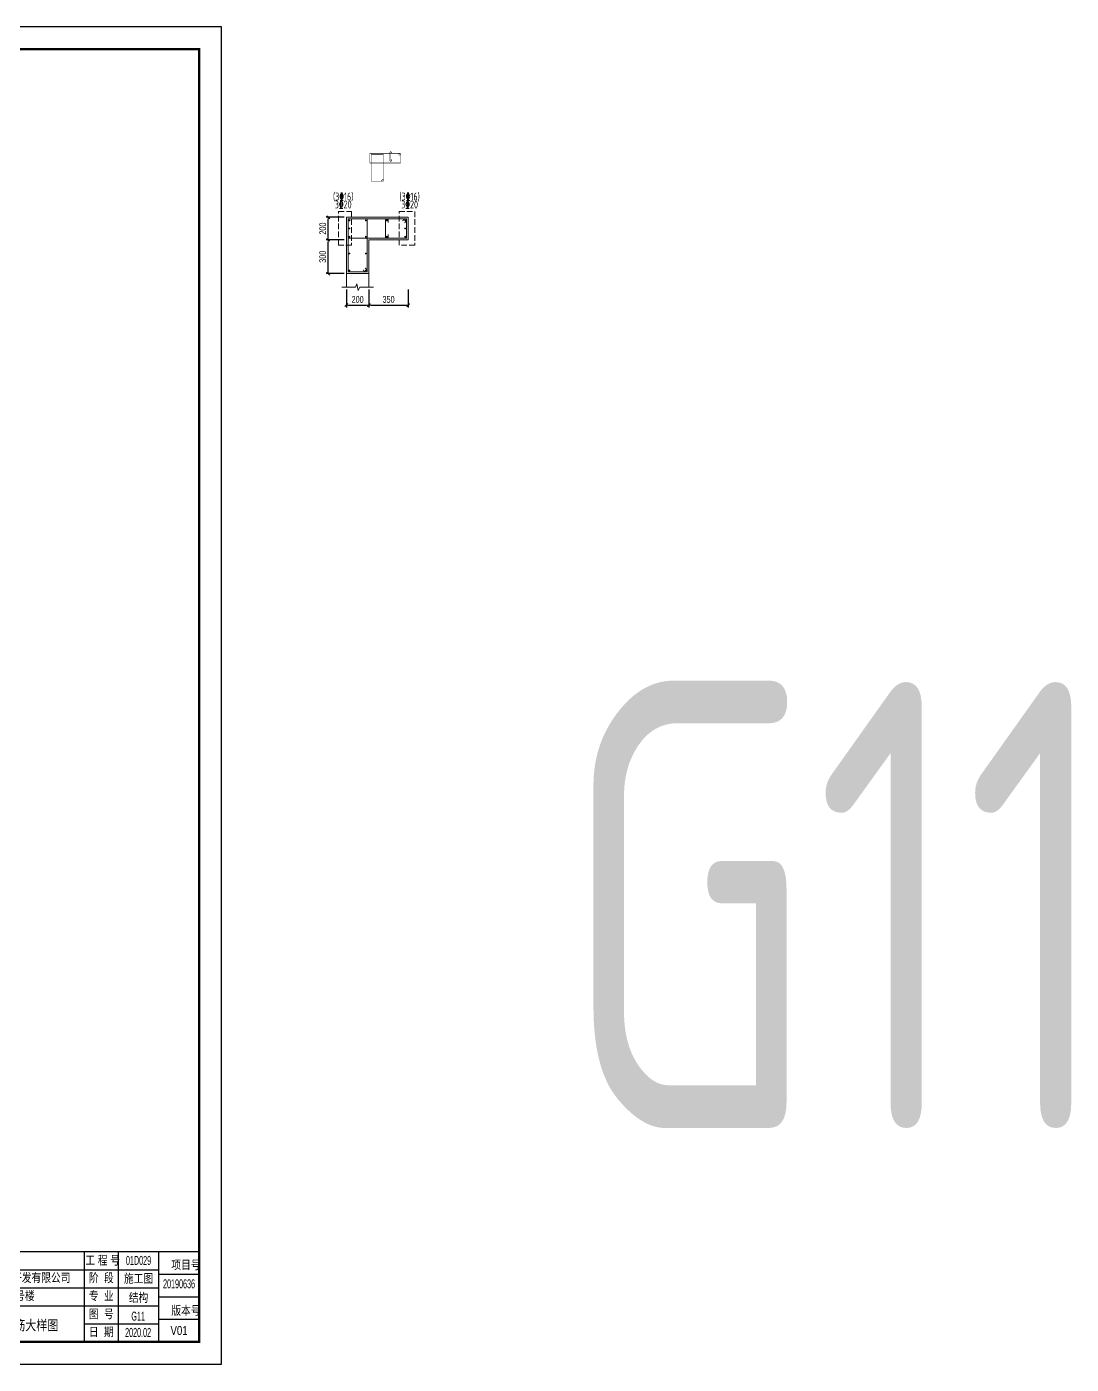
# Model space of a CAD drawing. Extents: x 5874492 to 7194610, y -939842 to -279257.
# Drawn here: x 6449714 to 6496106, y -802090 to -742690 of the extents above; entities that cross this region are included whole.
import ezdxf
from ezdxf.enums import TextEntityAlignment as Align

# ---------------------------------------------------------------- set-up
doc = ezdxf.new("R2010")
doc.units = 0
doc.header["$LTSCALE"] = 1000
doc.linetypes.add('DASH', pattern=[0.35, 0.25, -0.1])
for name, color, linetype, lineweight in [('S-基础-DIM', 3, 'Continuous', 20), ('S-墙柱-REIN', 1, 'Continuous', 20), ('S-墙柱-大样细线', 7, 'Continuous', 20), ('S-墙柱-编号', 4, 'Continuous', 20), ('S-墙柱-连梁虚线', 4, 'DASH', 20), ('S-大样-DIM', 3, 'Continuous', 20), ('S-大样-REIN', 1, 'Continuous', 20), ('S-大样-实线', 2, 'Continuous', 20)]:
    doc.layers.add(name, color=color, linetype=linetype, lineweight=lineweight)
doc.layers.add('Y-云图图框', color=7, linetype='Continuous')
doc.styles.add('_YT_Name', font='', dxfattribs={"width": 0.8})
doc.styles.add('_YT_Sign_Text', font='ros.shx', dxfattribs={"width": 0.8, "bigfont": 'hztxt.shx'})
doc.styles.add('BW_Dim', font='Bweng.shx', dxfattribs={"width": 0.7, "bigfont": 'hztxt.shx'})
doc.styles.get("Standard").update_dxf_attribs({"font": 'gbenor.shx', "bigfont": 'gbcbig.shx'})
doc.styles.add('TSSD_Dimension', font='tssdeng.shx', dxfattribs={"width": 0.7, "bigfont": 'tssdchn.shx'})
doc.styles.add('TSSD_Rein', font='tssdeng.shx', dxfattribs={"width": 0.7, "bigfont": 'hztxt.shx'})
doc.styles.get('_YT_Name').set_extended_font_data('SimHei')
doc.dimstyles.new('Cyz_20_100', dxfattribs={"dimtxt": 300, "dimasz": 100, "dimexe": 100, "dimexo": 100, "dimgap": 100, "dimtad": 1, "dimdec": 0, "dimlfac": 0.2, "dimzin": 0, "dimdsep": 46, "dimtxsty": 'BW_Dim', "dimblk": '_bwk', "dimcen": 0, "dimclrt": 7, "dimadec": 0, "dimazin": 0, "dimtfac": 1, "dimtdec": 0, "dimtix": 1, "dimtmove": 2, "dimatfit": 0, "dimfxl": 0, "dimtolj": 1, "dimtzin": 0, "dimarcsym": 0})

# ---------------------------------------------------------------- blocks, each defined once
blk = doc.blocks.new('ECMCTK_A1_横_单行图名--0')
for p, q in [((674.98, 50), (674.98, 26)), ((675, 50), (675, 10)), ((689.98, 50), (689.98, 10)), ((727.8, 50), (727.8, 42)), ((745.48, 50), (745.48, 42)), ((780, 50), (780, 10)), ((795, 50), (795, 10)), ((813, 50.01), (831, 50)), ((813, 50.01), (813, 10)), ((675, 42), (813, 42)), ((813, 40.01), (831, 40.01)), ((573, 34), (813, 34)), ((588, 34), (588, 10)), ((604, 10), (604, 34)), ((624, 34), (624, 10)), ((639, 34), (639, 10)), ((655, 10), (655, 34)), ((813, 30.01), (831, 30)), ((573, 26), (813, 26)), ((573, 18), (689.96, 18)), ((780, 18), (813, 18)), ((813, 20), (831, 20))]:
    blk.add_line(p, q)
at = {"color": 4}
blk.add_lwpolyline([(0, 0), (841, 0), (841, 594), (0, 594)], close=True, dxfattribs=at)
for points, const_width in [([(25, 10), (831, 10), (831, 584), (25, 584)], 1), ([(573, 10), (831, 10), (831, 50), (573, 50)], 0.45)]:
    blk.add_lwpolyline(points, close=True, dxfattribs=dict(const_width=const_width))
at = {"const_width": 0.45}
for points in [[(573, 10), (573, 50.01), (813, 50.01)], [(813, 50.01), (813, 10)]]:
    blk.add_lwpolyline(points, dxfattribs=at)
at = {"style": '_YT_Sign_Text', "width": 0.8}
for s, p in [('证书编号', (676.15, 44.14)), ('审查批准号', (728.91, 44.06)), ('工 程 号', (780.47, 43.85)), ('项目号', (818.65, 41.8)), ('建设单位', (676.15, 36.14)), ('阶  段', (782.01, 36.05)), ('审  定', (574.41, 28.05)), ('校  对', (625.66, 28.05)), ('项目名称', (676.15, 28.14)), ('专  业', (782.01, 28.05)), ('审  核', (574.41, 20.05)), ('设  计', (625.66, 20.05)), ('比例', (678.54, 20.16)), ('图  号', (782.01, 20.05)), ('版本号', (818.65, 21.55)), ('项目负责', (574.27, 12.05)), ('专业负责', (625.21, 12.05)), ('日  期', (782.01, 12.05))]:
    blk.add_text(s, height=4, dxfattribs=at).set_placement(p)
at = {"color": 80, "flags": 3}
for tag, height, p in [('YTHQINS', 3, (34.31, 585.5)), ('ECMCKEY', 3, (292.07, 288.23)), ('YTTQINS', 5.62, (848.03, 12.81)), ('YTFRAME', 3, (652.76, 5.84)), ('YTBARCODE_T1', 3, (749.78, 5.95))]:
    blk.add_attdef(tag, text='', height=height, dxfattribs=at).set_placement(p, align=Align.MIDDLE_CENTER)
for tag, height, style, width, p in [('证书编号', 4, '_YT_Sign_Text', 0.8, (708.87, 43.81)), ('审查批准号', 4, '_YT_Sign_Text', 0.8, (761.06, 43.81)), ('工程号', 4, '_YT_Sign_Text', 0.5, (804.08, 44.12)), ('设计单位', 6, '_YT_Name', 0.8, (623.75, 38.6)), ('建设单位', 4, '_YT_Sign_Text', 0.8, (734.96, 36.11)), ('阶段', 4, '_YT_Sign_Text', 0.8, (804.08, 35.81)), ('项目号', 4, '_YT_Sign_Text', 0.5, (822.08, 33.72)), ('项目名称', 4, '_YT_Sign_Text', 0.8, (734.96, 28.11)), ('专业', 4, '_YT_Sign_Text', 0.8, (804.08, 27.31)), ('图纸编号', 4, '_YT_Sign_Text', 0.5, (803.93, 19.36)), ('图纸名称', 4.5, '_YT_Name', 0.8, (735.39, 15.06)), ('出图比例', 4.2, '_YT_Sign_Text', 0.8, (681.82, 11.78)), ('日期', 4, '_YT_Sign_Text', 0.5, (803.88, 12.13)), ('版本号', 4, '_YT_Sign_Text', 0.8, (822.08, 13))]:
    blk.add_attdef(tag, text='', height=height, dxfattribs=dict(style=style, width=width)).set_placement(p, align=Align.CENTER)
at = {"style": '_YT_Sign_Text', "width": 0.8, "flags": 3}
for tag, p, height in [('[审定人]', (590.95, 27.81), 4.1), ('{审定人}', (605.87, 26.45), 6.24), ('[校对人]', (642.23, 27.82), 4.1), ('{校对人}', (658.35, 26.53), 6.24), ('[审核人]', (591.01, 19.76), 4.1), ('{审核人}', (606.98, 18.44), 6.24), ('[设计人]', (642.47, 20.21), 4.1), ('{设计人}', (658.48, 18.54), 6.24), ('[项目负责人]', (590.78, 12.01), 4.1), ('{项目负责人}', (608.28, 10.72), 6.24), ('[专业负责人]', (642.74, 11.77), 4.1), ('{专业负责人}', (658.58, 10.36), 6.24)]:
    blk.add_attdef(tag, p, '', height=height, dxfattribs=at)
at = {"color": 80, "flags": 3}
for tag, p in [('YTBZSIT', (25, 10)), ('EXT_TK_LEFT', (25, 10)), ('YTQRCODE', (551.04, 11.91))]:
    blk.add_attdef(tag, p, '', height=3, dxfattribs=at)
blk = doc.blocks.new('_bwk')
blk.add_line((-1, 0), (0, 0))
at = {"const_width": 0.5}
blk.add_lwpolyline([(-0.7, -0.7), (0.7, 0.7)], dxfattribs=at)
blk = doc.blocks.new('*D1551')
at = {"layer": 'Defpoints', "color": 0, "transparency": 16777216}
for p in [(6464909, -754252), (6466659, -754252), (6466659, -755052)]:
    blk.add_point(p, dxfattribs=at)
at = {"layer": 'S-大样-DIM', "color": 0, "lineweight": -2, "transparency": 16777216}
for p, q in [((6464909, -754352), (6464909, -755152)), ((6466659, -754352), (6466659, -755152)), ((6465009, -755052), (6466559, -755052))]:
    blk.add_line(p, q, dxfattribs=at)
at = {"layer": 'S-大样-DIM', "color": 0, "lineweight": -2, "transparency": 16777216, "xscale": 100, "yscale": 100, "zscale": 100, "rotation": 180}
blk.add_blockref('_bwk', (6464909, -755052), dxfattribs=at)
at = {"layer": 'S-大样-DIM', "color": 0, "lineweight": -2, "transparency": 16777216, "xscale": 100, "yscale": 100, "zscale": 100}
blk.add_blockref('_bwk', (6466659, -755052), dxfattribs=at)
at = {"layer": 'S-大样-DIM', "color": 7, "transparency": 16777216, "insert": (6465784, -754802), "char_height": 300, "attachment_point": 5, "style": 'BW_Dim'}
blk.add_mtext('\\A1;350', dxfattribs=at)
blk = doc.blocks.new('*D1552')
at = {"layer": 'Defpoints', "color": 0, "transparency": 16777216}
for p in [(6463909, -754252), (6464909, -754252), (6464909, -755052)]:
    blk.add_point(p, dxfattribs=at)
at = {"layer": 'S-大样-DIM', "color": 0, "lineweight": -2, "transparency": 16777216}
for p, q in [((6463909, -754352), (6463909, -755152)), ((6464909, -754352), (6464909, -755152)), ((6464009, -755052), (6464809, -755052))]:
    blk.add_line(p, q, dxfattribs=at)
at = {"layer": 'S-大样-DIM', "color": 0, "lineweight": -2, "transparency": 16777216, "xscale": 100, "yscale": 100, "zscale": 100, "rotation": 180}
blk.add_blockref('_bwk', (6463909, -755052), dxfattribs=at)
at = {"layer": 'S-大样-DIM', "color": 0, "lineweight": -2, "transparency": 16777216, "xscale": 100, "yscale": 100, "zscale": 100}
blk.add_blockref('_bwk', (6464909, -755052), dxfattribs=at)
at = {"layer": 'S-大样-DIM', "color": 7, "transparency": 16777216, "insert": (6464409, -754802), "char_height": 300, "attachment_point": 5, "style": 'BW_Dim'}
blk.add_mtext('\\A1;200', dxfattribs=at)
blk = doc.blocks.new('*D1553')
at = {"layer": 'Defpoints', "color": 0, "transparency": 16777216}
for p in [(6463109, -751152), (6463909, -751152), (6463909, -752152)]:
    blk.add_point(p, dxfattribs=at)
at = {"layer": 'S-大样-DIM', "color": 0, "lineweight": -2, "transparency": 16777216}
for p, q in [((6463809, -751152), (6463009, -751152)), ((6463109, -752052), (6463109, -751252)), ((6463809, -752152), (6463009, -752152))]:
    blk.add_line(p, q, dxfattribs=at)
at = {"layer": 'S-大样-DIM', "color": 0, "lineweight": -2, "transparency": 16777216, "xscale": 100, "yscale": 100, "zscale": 100}
for p, rotation in [((6463109, -751152), 90), ((6463109, -752152), 270)]:
    blk.add_blockref('_bwk', p, dxfattribs=dict(at, rotation=rotation))
at = {"layer": 'S-大样-DIM', "color": 7, "transparency": 16777216, "insert": (6462859, -751652), "char_height": 300, "attachment_point": 5, "rotation": 90, "style": 'BW_Dim'}
blk.add_mtext('\\A1;200', dxfattribs=at)
blk = doc.blocks.new('*D1554')
at = {"layer": 'Defpoints', "color": 0, "transparency": 16777216}
for p in [(6463109, -752152), (6463909, -752152), (6463909, -753652)]:
    blk.add_point(p, dxfattribs=at)
at = {"layer": 'S-大样-DIM', "color": 0, "lineweight": -2, "transparency": 16777216}
for p, q in [((6463809, -752152), (6463009, -752152)), ((6463109, -753552), (6463109, -752252)), ((6463809, -753652), (6463009, -753652))]:
    blk.add_line(p, q, dxfattribs=at)
at = {"layer": 'S-大样-DIM', "color": 0, "lineweight": -2, "transparency": 16777216, "xscale": 100, "yscale": 100, "zscale": 100}
for p, rotation in [((6463109, -752152), 90), ((6463109, -753652), 270)]:
    blk.add_blockref('_bwk', p, dxfattribs=dict(at, rotation=rotation))
at = {"layer": 'S-大样-DIM', "color": 7, "transparency": 16777216, "insert": (6462859, -752902), "char_height": 300, "attachment_point": 5, "rotation": 90, "style": 'BW_Dim'}
blk.add_mtext('\\A1;300', dxfattribs=at)

msp = doc.modelspace()

# ---------------------------------------------------------------- linework, layer by layer
at = {"layer": 'S-墙柱-REIN', "const_width": 40}
for points in [[(6464026.3, -751289.3, 1), (6464066.3, -751289.3, 1)], [(6464751.3, -751289.3, 1), (6464791.3, -751289.3, 1)], [(6465688.8, -751289.3, 1), (6465728.8, -751289.3, 1)], [(6466501.3, -751289.3, 1), (6466541.3, -751289.3, 1)], [(6464026.3, -751646.9, 1), (6464066.3, -751646.9, 1)], [(6464026.3, -752014.3, 1), (6464066.3, -752014.3, 1)], [(6464751.3, -752014.3, 1), (6464791.3, -752014.3, 1)], [(6465688.8, -752014.3, 1), (6465728.8, -752014.3, 1)], [(6466501.3, -751646.9, 1), (6466541.3, -751646.9, 1)], [(6466501.3, -752014.3, 1), (6466541.3, -752014.3, 1)], [(6464026.3, -752764.3, 1), (6464066.3, -752764.3, 1)], [(6464751.3, -752764.3, 1), (6464791.3, -752764.3, 1)], [(6464026.3, -753514.3, 1), (6464066.3, -753514.3, 1)], [(6464751.3, -753514.3, 1), (6464791.3, -753514.3, 1)]]:
    msp.add_lwpolyline(points, format="xyb", close=True, dxfattribs=at)
at = {"layer": 'S-墙柱-大样细线'}
msp.add_lwpolyline([(6464908.8, -752151.8), (6464908.8, -753651.8), (6463908.8, -753651.8), (6463908.8, -751151.8), (6466658.8, -751151.8), (6466658.8, -752151.8)], close=True, dxfattribs=at)
at = {"layer": 'S-墙柱-连梁虚线'}
for points in [[(6463567.6, -750890.8), (6464142.6, -750890.8), (6464142.6, -752383.6), (6463567.6, -752383.6)], [(6466251.5, -750890.8), (6466951.5, -750890.8), (6466951.5, -752383.6), (6466251.5, -752383.6)]]:
    msp.add_lwpolyline(points, close=True, dxfattribs=at)
at = {"layer": 'S-大样-REIN', "color": 1}
for points, const_width in [([(6466270.5, -748405.9), (6466316.5, -748359.9), (6466316.5, -748315.7), (6464954, -748315.7), (6464954, -748740.7), (6466316.5, -748740.7), (6466316.5, -748315.7), (6466272.3, -748315.7), (6466226.3, -748361.7)], 25), ([(6465470.1, -749501), (6465516.1, -749547), (6465560.3, -749547), (6465560.3, -748372), (6465010.3, -748372), (6465010.3, -749547), (6465560.3, -749547), (6465560.3, -749502.8), (6465514.3, -749456.8)], 25), ([(6464653.5, -753484.8), (6464745.4, -753576.8), (6464833.8, -753576.8), (6464833.8, -751226.8), (6463983.8, -751226.8), (6463983.8, -753576.8), (6464833.8, -753576.8), (6464833.8, -753488.4), (6464741.8, -753396.4)], 45), ([(6466491.8, -751407.1), (6466583.8, -751315.1), (6466583.8, -751226.8), (6463983.8, -751226.8), (6463983.8, -752076.8), (6466583.8, -752076.8), (6466583.8, -751226.8), (6466495.4, -751226.8), (6466403.5, -751318.7)], 45)]:
    msp.add_lwpolyline(points, dxfattribs=dict(at, const_width=const_width))
at = {"layer": 'S-大样-REIN'}
for points, const_width in [([(6465910.3, -748584.5), (6465910.3, -748634.5, -1), (6465847.8, -748634.5), (6465847.8, -748272, -1), (6465910.3, -748272), (6465910.3, -748322)], 25), ([(6465771.3, -751914.3), (6465771.3, -752014.3, -1), (6465646.3, -752014.3), (6465646.3, -751289.3, -1), (6465771.3, -751289.3), (6465771.3, -751389.3)], 45)]:
    msp.add_lwpolyline(points, format="xyb", dxfattribs=dict(at, const_width=const_width))
at = {"layer": 'S-大样-实线'}
for points in [[(6463908.8, -753651.8), (6463908.8, -754251.8)], [(6464908.8, -753651.8), (6464908.8, -754251.8)], [(6463708.8, -754251.8), (6464308.8, -754251.8), (6464378.8, -754101.8), (6464438.8, -754401.8), (6464508.8, -754251.8), (6465108.8, -754251.8)]]:
    msp.add_lwpolyline(points, dxfattribs=at)

# ---------------------------------------------------------------- block references
at = {"layer": 'Y-云图图框', "xscale": 100, "yscale": 100, "zscale": 100}
msp.add_blockref('ECMCTK_A1_横_单行图名--0', (6374270.8, -802089.6), dxfattribs=at).add_auto_attribs({'图纸编号': 'G11', '图纸名称': '11.490~69.600墙柱配筋大样图', '版本号': 'V01', '项目名称': '碧桂园凤栖台S1-18号楼', '出图比例': '1:100', '工程号': '01D029', '阶段': '施工图', '专业': '结构', '日期': '2020.02', '项目号': '20190636', '建设单位': '大同市尚碧和七里村房地产开发有限公司', '设计单位': '广东博意建筑设计院有限公司', '证书编号': 'A144015847'})

# ---------------------------------------------------------------- texts
at = {"layer": 'S-基础-DIM', "style": 'TSSD_Dimension', "width": 0.7}
msp.add_text('G11', height=19868.17, dxfattribs=at).set_placement((6473461.1, -791661.9))
at = {"layer": 'S-墙柱-编号', "style": 'TSSD_Rein', "width": 0.7}
for s, p in [('(3\x8416)', (6463768.8, -750231.3)), ('(3\x8416)', (6466718.3, -750231.3)), ('3\x8420', (6463768.8, -750580.3)), ('3\x8420', (6466718.3, -750580.3))]:
    msp.add_text(s, height=350, dxfattribs=at).set_placement(p, align=Align.MIDDLE_CENTER)

# ---------------------------------------------------------------- dimensions: what is measured, and where the dimension line sits
at = {"layer": 'S-大样-DIM'}
for base, p1, p2, picture, middle in [((6463108.8, -751151.8), (6463908.8, -752151.8), (6463908.8, -751151.8), '*D1553', (6462858.8, -751651.8)), ((6463108.8, -752151.8), (6463908.8, -753651.8), (6463908.8, -752151.8), '*D1554', (6462858.8, -752901.8))]:
    dim = msp.add_linear_dim(base=base, p1=p1, p2=p2, angle=90, dimstyle='Cyz_20_100', dxfattribs=at)
    dim.commit()
    dim.dimension.update_dxf_attribs({"geometry": picture, "text_midpoint": middle})
for base, p1, p2, picture, middle in [((6464908.8, -755051.8), (6463908.8, -754251.8), (6464908.8, -754251.8), '*D1552', (6464408.8, -754801.8)), ((6466658.8, -755051.8), (6464908.8, -754251.8), (6466658.8, -754251.8), '*D1551', (6465783.8, -754801.8))]:
    dim = msp.add_linear_dim(base=base, p1=p1, p2=p2, dimstyle='Cyz_20_100', dxfattribs=at)
    dim.commit()
    dim.dimension.update_dxf_attribs({"geometry": picture, "text_midpoint": middle})

doc.saveas('drawing.dxf')
